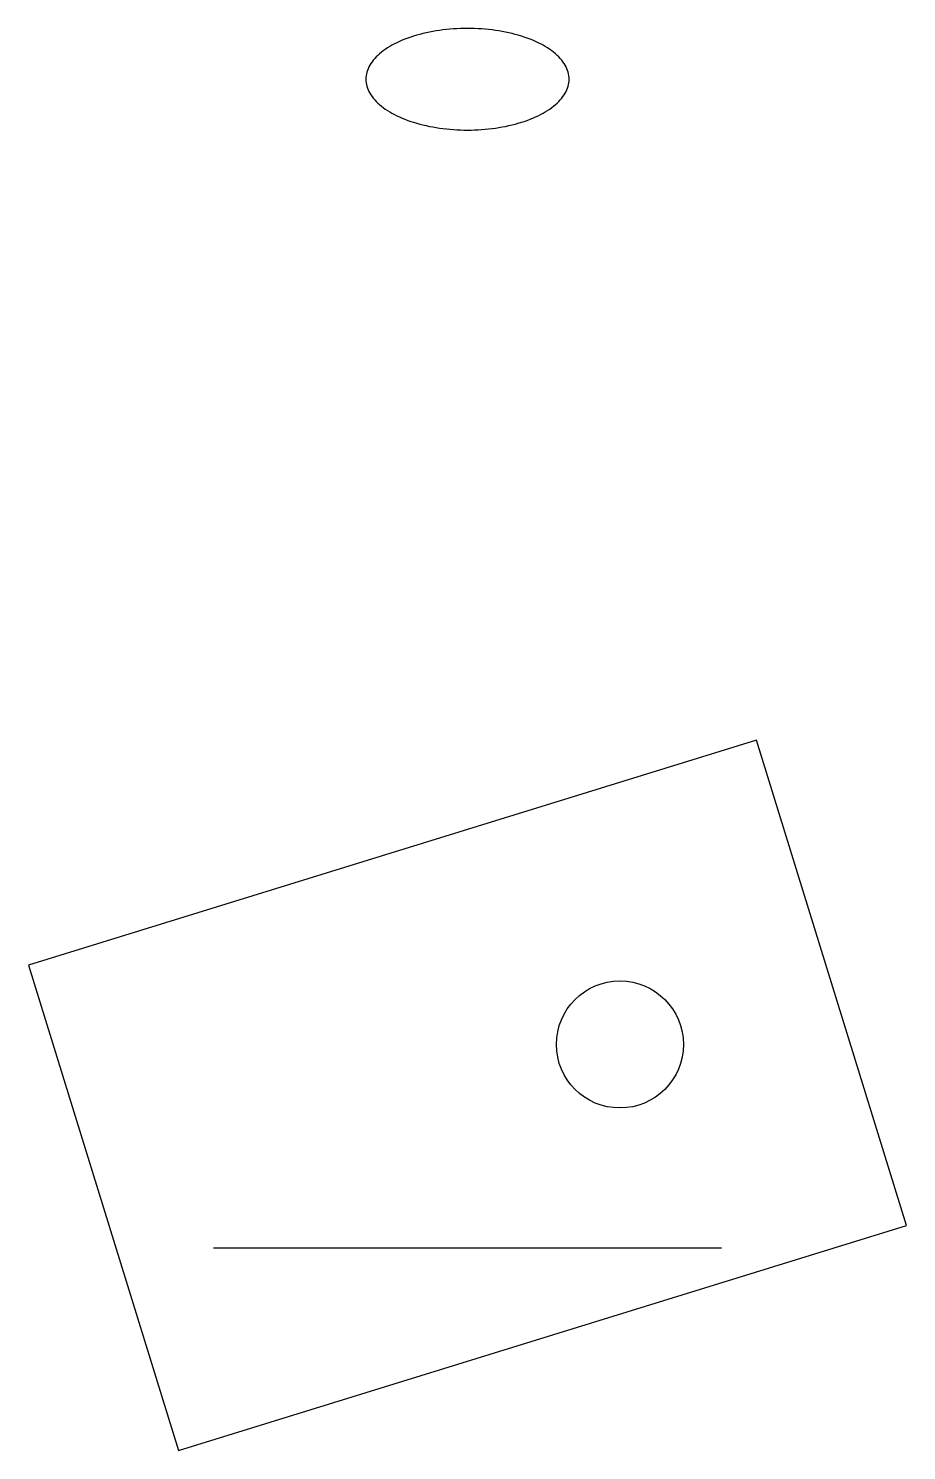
# Model space of a CAD drawing. Header units: millimetres. Extents: x -173 to 173, y -140 to 420.
import ezdxf

# ---------------------------------------------------------------- set-up
doc = ezdxf.new("R2010")
doc.units = ezdxf.units.MM
for name, color, linetype in [('CONSTRUCTION', 8, 'CONTINUOUS'), ('OUTLINE', 7, 'CONTINUOUS'), ('WELD', 5, 'CONTINUOUS')]:
    doc.layers.add(name, color=color, linetype=linetype)

msp = doc.modelspace()

# ---------------------------------------------------------------- linework, layer by layer
at = {"layer": 'CONSTRUCTION'}
msp.add_lwpolyline([(40, 400), (39.976, 400.698), (39.903, 401.395), (39.781, 402.091), (39.611, 402.783), (39.392, 403.473), (39.126, 404.158), (38.812, 404.838), (38.45, 405.513), (38.042, 406.18), (37.588, 406.84), (37.087, 407.492), (36.542, 408.135), (35.952, 408.767), (35.318, 409.389), (34.641, 410), (33.922, 410.598), (33.162, 411.184), (32.361, 411.756), (31.52, 412.313), (30.642, 412.856), (29.726, 413.383), (28.774, 413.893), (27.786, 414.387), (26.765, 414.863), (25.712, 415.321), (24.626, 415.76), (23.511, 416.18), (22.368, 416.581), (21.197, 416.961), (20, 417.321), (18.779, 417.659), (17.535, 417.976), (16.269, 418.271), (14.984, 418.544), (13.681, 418.794), (12.361, 419.021), (11.025, 419.225), (9.677, 419.406), (8.316, 419.563), (6.946, 419.696), (5.567, 419.805), (4.181, 419.89), (2.79, 419.951), (1.396, 419.988), (0, 420), (-1.396, 419.988), (-2.79, 419.951), (-4.181, 419.89), (-5.567, 419.805), (-6.946, 419.696), (-8.316, 419.563), (-9.677, 419.406), (-11.025, 419.225), (-12.361, 419.021), (-13.681, 418.794), (-14.984, 418.544), (-16.269, 418.271), (-17.535, 417.976), (-18.779, 417.659), (-20, 417.321), (-21.197, 416.961), (-22.368, 416.581), (-23.511, 416.18), (-24.626, 415.76), (-25.712, 415.321), (-26.765, 414.863), (-27.786, 414.387), (-28.774, 413.893), (-29.726, 413.383), (-30.642, 412.856), (-31.52, 412.313), (-32.361, 411.756), (-33.162, 411.184), (-33.922, 410.598), (-34.641, 410), (-35.318, 409.389), (-35.952, 408.767), (-36.542, 408.135), (-37.087, 407.492), (-37.588, 406.84), (-38.042, 406.18), (-38.45, 405.513), (-38.812, 404.838), (-39.126, 404.158), (-39.392, 403.473), (-39.611, 402.783), (-39.781, 402.091), (-39.903, 401.395), (-39.976, 400.698), (-40, 400), (-39.976, 399.302), (-39.903, 398.605), (-39.781, 397.909), (-39.611, 397.217), (-39.392, 396.527), (-39.126, 395.842), (-38.812, 395.162), (-38.45, 394.487), (-38.042, 393.82), (-37.588, 393.16), (-37.087, 392.508), (-36.542, 391.865), (-35.952, 391.233), (-35.318, 390.611), (-34.641, 390), (-33.922, 389.402), (-33.162, 388.816), (-32.361, 388.244), (-31.52, 387.687), (-30.642, 387.144), (-29.726, 386.617), (-28.774, 386.107), (-27.786, 385.613), (-26.765, 385.137), (-25.712, 384.679), (-24.626, 384.24), (-23.511, 383.82), (-22.368, 383.419), (-21.197, 383.039), (-20, 382.679), (-18.779, 382.341), (-17.535, 382.024), (-16.269, 381.729), (-14.984, 381.456), (-13.681, 381.206), (-12.361, 380.979), (-11.025, 380.775), (-9.677, 380.594), (-8.316, 380.437), (-6.946, 380.304), (-5.567, 380.195), (-4.181, 380.11), (-2.79, 380.049), (-1.396, 380.012), (0, 380), (1.396, 380.012), (2.79, 380.049), (4.181, 380.11), (5.567, 380.195), (6.946, 380.304), (8.316, 380.437), (9.677, 380.594), (11.025, 380.775), (12.361, 380.979), (13.681, 381.206), (14.984, 381.456), (16.269, 381.729), (17.535, 382.024), (18.779, 382.341), (20, 382.679), (21.197, 383.039), (22.368, 383.419), (23.511, 383.82), (24.626, 384.24), (25.712, 384.679), (26.765, 385.137), (27.786, 385.613), (28.774, 386.107), (29.726, 386.617), (30.642, 387.144), (31.52, 387.687), (32.361, 388.244), (33.162, 388.816), (33.922, 389.402), (34.641, 390), (35.318, 390.611), (35.952, 391.233), (36.542, 391.865), (37.087, 392.508), (37.588, 393.16), (38.042, 393.82), (38.45, 394.487), (38.812, 395.162), (39.126, 395.842), (39.392, 396.527), (39.611, 397.217), (39.781, 397.909), (39.903, 398.605), (39.976, 399.302)], close=True, dxfattribs=at)
at = {"layer": 'OUTLINE'}
msp.add_lwpolyline([(-113.748, -139.862), (172.852, -51.206), (113.748, 139.862), (-172.852, 51.206)], close=True, dxfattribs=at)
msp.add_circle((60, 20), 25, dxfattribs=at)
at = {"layer": 'WELD'}
msp.add_lwpolyline([(-100, -60), (100, -60)], dxfattribs=at)

doc.saveas('drawing.dxf')
